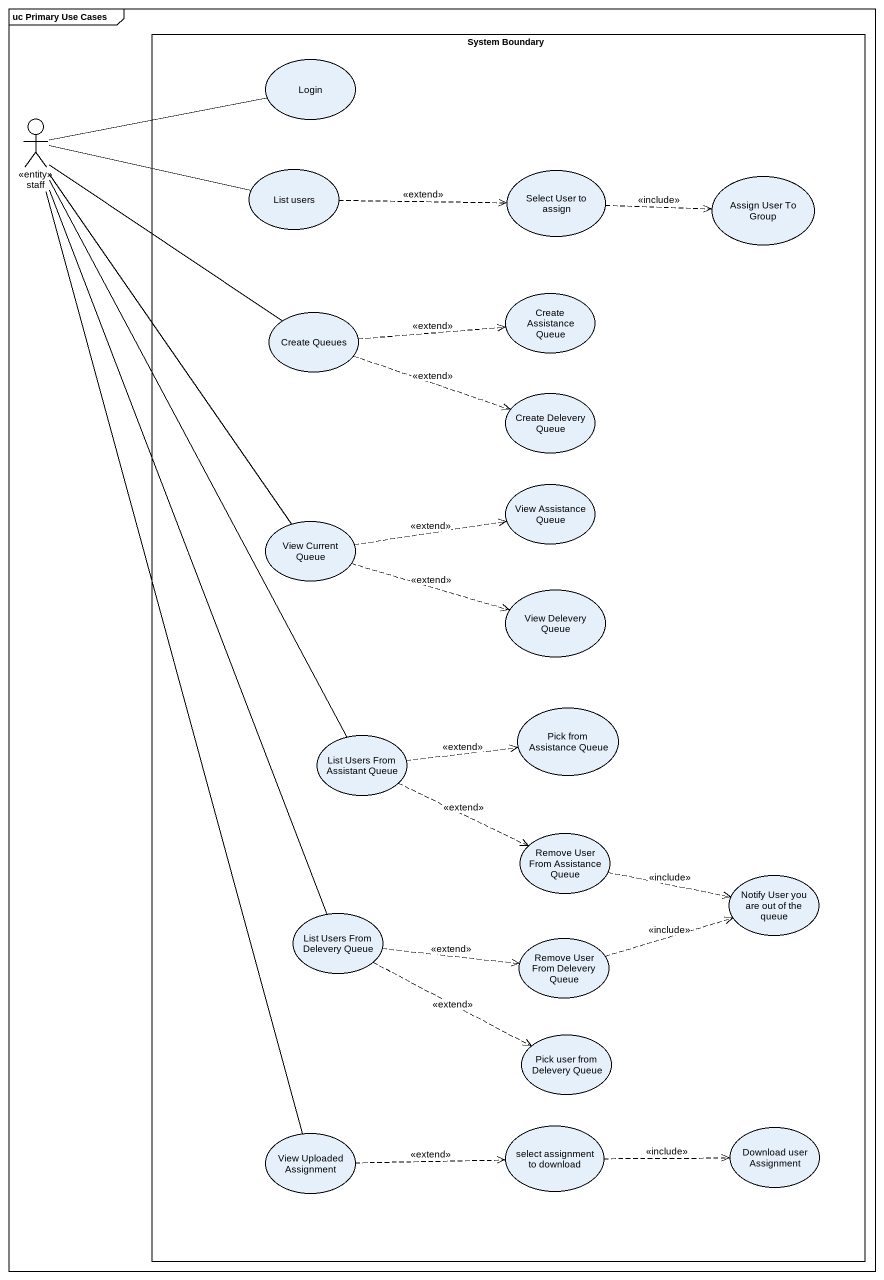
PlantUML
@startuml
mainframe uc Primary Use Cases
rectangle "System Boundary" as System_Boundary {
  usecase Login
  usecase "List users" as List_users
  usecase "Select User to assign" as Select_User_to_assign
  usecase "Assign User To Group" as Assign_User_To_Group
  usecase "Create Assistance Queue" as Create_Assistance_Queue
  usecase "Create Queues" as Create_Queues
  usecase "Create Delevery Queue" as Create_Delevery_Queue
  usecase "View Assistance Queue" as View_Assistance_Queue
  usecase "View Current Queue" as View_Current_Queue
  usecase "View Delevery Queue" as View_Delevery_Queue
  usecase "Pick from Assistance Queue" as Pick_from_Assistance_Queue
  usecase "List Users From Assistant Queue" as List_Users_From_Assistant
  usecase "Remove User From Assistance Queue" as Remove_User_From_Assistance
  usecase "Notify User you are out of the queue" as Notify_User_you_are_out_of
  usecase "List Users From Delevery Queue" as List_Users_From_Delevery
  usecase "Remove User From Delevery Queue" as Remove_User_From_Delevery
  usecase "Pick user from Delevery Queue" as Pick_user_from_Delevery
  usecase "View Uploaded Assignment" as View_Uploaded_Assignment
  usecase "select assignment to download" as select_assignment_to
  usecase "Download user Assignment" as Download_user_Assignment
}
actor staff <<entity>>
staff -right- Login
staff -right- List_users
staff -- Create_Queues
staff -- View_Current_Queue
staff -- List_Users_From_Assistant
staff -- List_Users_From_Delevery
staff -- View_Uploaded_Assignment
List_users .right.> Select_User_to_assign : <<extend>>
Select_User_to_assign .right.> Assign_User_To_Group : <<include>>
Create_Queues .right.> Create_Assistance_Queue : <<extend>>
Create_Queues .right.> Create_Delevery_Queue : <<extend>>
View_Current_Queue .right.> View_Assistance_Queue : <<extend>>
View_Current_Queue .right.> View_Delevery_Queue : <<extend>>
List_Users_From_Assistant .right.> Pick_from_Assistance_Queue : <<extend>>
List_Users_From_Assistant .right.> Remove_User_From_Assistance : <<extend>>
Remove_User_From_Assistance .right.> Notify_User_you_are_out_of : <<include>>
List_Users_From_Delevery .right.> Remove_User_From_Delevery : <<extend>>
List_Users_From_Delevery .right.> Pick_user_from_Delevery : <<extend>>
Remove_User_From_Delevery .right.> Notify_User_you_are_out_of : <<include>>
View_Uploaded_Assignment .right.> select_assignment_to : <<extend>>
select_assignment_to .right.> Download_user_Assignment : <<include>>
@enduml
